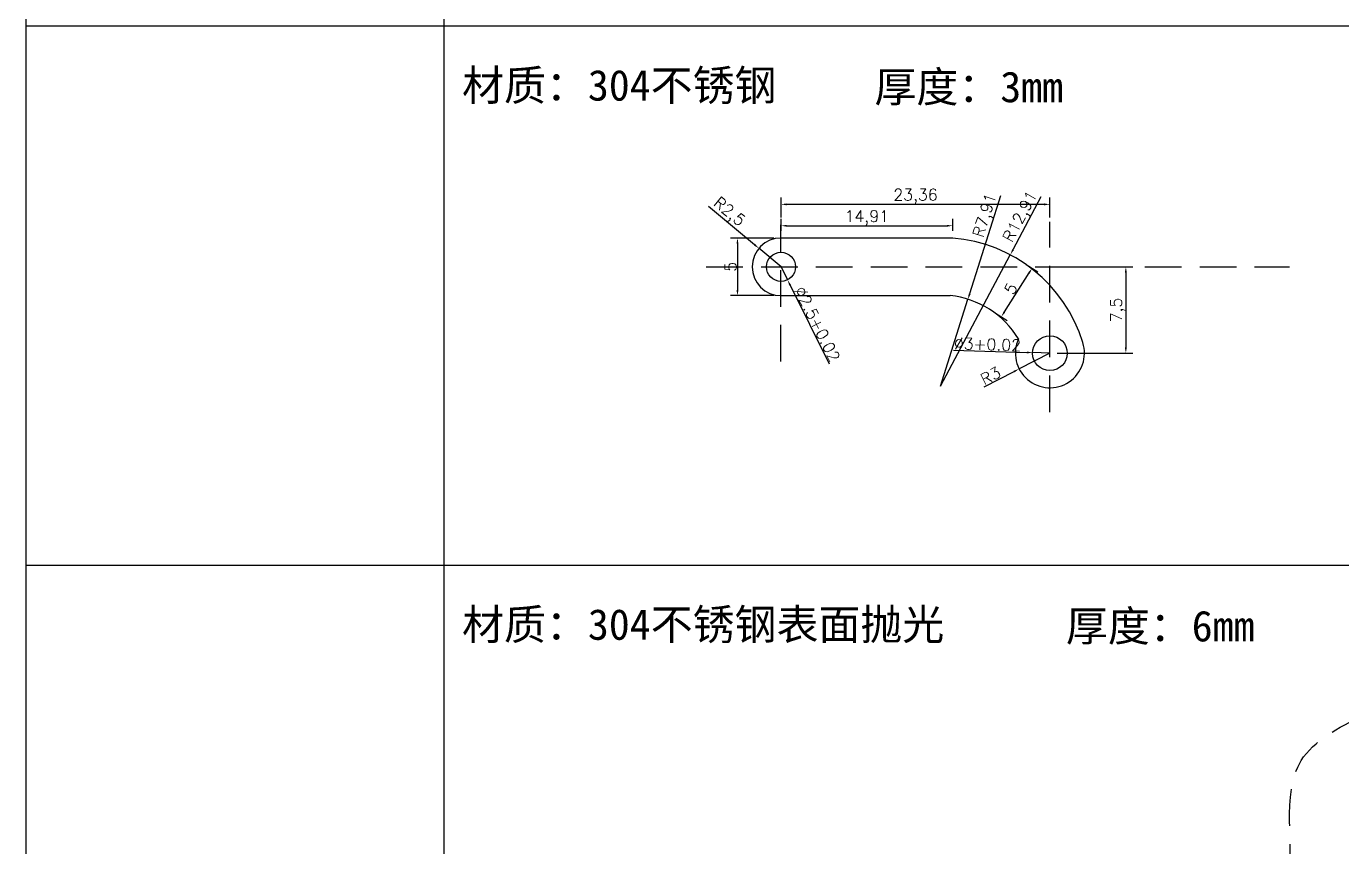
# Model space of a CAD drawing. Header units: millimetres. Extents: x 6817 to 15937, y -5221 to -164.
# Drawn here: x 10127.1 to 10241.4, y -432.8 to -361.6 of the extents above; entities that cross this region are included whole.
import ezdxf

# ---------------------------------------------------------------- set-up
doc = ezdxf.new("R2010")
doc.units = ezdxf.units.MM
doc.linetypes.add('HIDDEN', pattern=[9.525, 6.35, -3.175])
doc.layers.add('图层2', color=108, linetype='Continuous')
doc.styles.get("Standard").update_dxf_attribs({"font": 'txt', "bigfont": 'gbcbig.shx'})
doc.dimstyles.new('ISO-25', dxfattribs={"dimtxt": 1, "dimasz": 0.5, "dimexe": 0.6, "dimexo": 0.625, "dimgap": 0.1, "dimtad": 1, "dimtxsty": 'Standard', "dimcen": 2.5, "dimadec": 0, "dimazin": 0, "dimtfac": 1, "dimtmove": 0, "dimatfit": 3, "dimfxl": 0, "dimarcsym": 0})

# ---------------------------------------------------------------- blocks, each defined once
blk = doc.blocks.new('*D995')
at = {"layer": 'Defpoints', "color": 0, "linetype": 'ByBlock', "transparency": 16777216}
for p in [(10216.04, -377.02), (10192.69, -378.8), (10216.04, -378.8)]:
    blk.add_point(p, dxfattribs=at)
at = {"layer": '图层2', "color": 0, "linetype": 'ByBlock', "lineweight": -2, "transparency": 16777216}
for p, q in [((10192.69, -378.17), (10192.69, -376.42)), ((10216.04, -378.17), (10216.04, -376.42)), ((10193.19, -377.02), (10215.54, -377.02))]:
    blk.add_line(p, q, dxfattribs=at)
at = {"layer": '图层2', "color": 0, "linetype": 'ByBlock', "transparency": 16777216}
for points in [[(10193.19, -376.94), (10193.19, -377.11), (10192.69, -377.02)], [(10215.54, -376.94), (10215.54, -377.11), (10216.04, -377.02)]]:
    blk.add_solid(points, dxfattribs=at)
at = {"layer": '图层2', "color": 0, "linetype": 'ByBlock', "transparency": 16777216, "insert": (10204.37, -376.34), "char_height": 1, "attachment_point": 5}
blk.add_mtext('23,36', dxfattribs=at)
blk = doc.blocks.new('*D996')
at = {"layer": 'Defpoints', "color": 0, "linetype": 'ByBlock', "transparency": 16777216}
for p in [(10216.04, -382.45), (10216.04, -389.95), (10222.64, -389.95)]:
    blk.add_point(p, dxfattribs=at)
at = {"layer": '图层2', "color": 0, "linetype": 'ByBlock', "lineweight": -2, "transparency": 16777216}
for p, q in [((10216.67, -382.45), (10223.24, -382.45)), ((10222.64, -382.95), (10222.64, -389.45)), ((10216.67, -389.95), (10223.24, -389.95))]:
    blk.add_line(p, q, dxfattribs=at)
at = {"layer": '图层2', "color": 0, "linetype": 'ByBlock', "transparency": 16777216}
for points in [[(10222.55, -382.95), (10222.72, -382.95), (10222.64, -382.45)], [(10222.55, -389.45), (10222.72, -389.45), (10222.64, -389.95)]]:
    blk.add_solid(points, dxfattribs=at)
at = {"layer": '图层2', "color": 0, "linetype": 'ByBlock', "transparency": 16777216, "insert": (10221.95, -386.2), "char_height": 1, "attachment_point": 5, "rotation": 90}
blk.add_mtext('7,5', dxfattribs=at)
blk = doc.blocks.new('*D997')
at = {"layer": 'Defpoints', "color": 0, "linetype": 'ByBlock', "transparency": 16777216}
for p in [(10192.69, -379.95), (10188.91, -384.95), (10192.69, -384.95)]:
    blk.add_point(p, dxfattribs=at)
at = {"layer": '图层2', "color": 0, "linetype": 'ByBlock', "lineweight": -2, "transparency": 16777216}
for p, q in [((10192.06, -379.95), (10188.31, -379.95)), ((10188.91, -380.45), (10188.91, -384.45)), ((10192.06, -384.95), (10188.31, -384.95))]:
    blk.add_line(p, q, dxfattribs=at)
at = {"layer": '图层2', "color": 0, "linetype": 'ByBlock', "transparency": 16777216}
for points in [[(10188.82, -380.45), (10188.99, -380.45), (10188.91, -379.95)], [(10188.82, -384.45), (10188.99, -384.45), (10188.91, -384.95)]]:
    blk.add_solid(points, dxfattribs=at)
at = {"layer": '图层2', "color": 0, "linetype": 'ByBlock', "transparency": 16777216, "insert": (10188.31, -382.45), "char_height": 1, "attachment_point": 5, "rotation": 90}
blk.add_mtext('5', dxfattribs=at)
blk = doc.blocks.new('*D998')
at = {"layer": 'Defpoints', "color": 0, "linetype": 'ByBlock', "transparency": 16777216}
for p in [(10213.46, -381.9), (10214.5, -382.56), (10210.78, -386.13)]:
    blk.add_point(p, dxfattribs=at)
at = {"layer": '图层2', "color": 0, "linetype": 'ByBlock', "lineweight": -2, "transparency": 16777216}
for p, q in [((10213.98, -382.24), (10215, -382.88)), ((10212.09, -386.37), (10214.23, -382.98)), ((10211.31, -386.46), (10212.33, -387.11))]:
    blk.add_line(p, q, dxfattribs=at)
at = {"layer": '图层2', "color": 0, "linetype": 'ByBlock', "transparency": 16777216}
for points in [[(10214.16, -382.94), (10214.3, -383.03), (10214.5, -382.56)], [(10212.02, -386.32), (10212.16, -386.41), (10211.82, -386.79)]]:
    blk.add_solid(points, dxfattribs=at)
at = {"layer": '图层2', "color": 0, "linetype": 'ByBlock', "transparency": 16777216, "insert": (10212.65, -384.35), "char_height": 1, "attachment_point": 5, "rotation": 57.7006}
blk.add_mtext('5', dxfattribs=at)
blk = doc.blocks.new('*D999')
at = {"layer": 'Defpoints', "color": 0, "linetype": 'ByBlock', "transparency": 16777216}
for p in [(10207.6, -378.88), (10192.69, -379.95), (10207.6, -379.95)]:
    blk.add_point(p, dxfattribs=at)
at = {"layer": '图层2', "color": 0, "linetype": 'ByBlock', "lineweight": -2, "transparency": 16777216}
for p, q in [((10192.69, -379.32), (10192.69, -378.28)), ((10193.19, -378.88), (10207.1, -378.88)), ((10207.6, -379.32), (10207.6, -378.28))]:
    blk.add_line(p, q, dxfattribs=at)
at = {"layer": '图层2', "color": 0, "linetype": 'ByBlock', "transparency": 16777216}
for points in [[(10193.19, -378.8), (10193.19, -378.96), (10192.69, -378.88)], [(10207.1, -378.8), (10207.1, -378.96), (10207.6, -378.88)]]:
    blk.add_solid(points, dxfattribs=at)
at = {"layer": '图层2', "color": 0, "linetype": 'ByBlock', "transparency": 16777216, "insert": (10200.14, -378.2), "char_height": 1, "attachment_point": 5}
blk.add_mtext('14,91', dxfattribs=at)
blk = doc.blocks.new('*D1000')
at = {"layer": 'Defpoints', "color": 0, "linetype": 'ByBlock', "transparency": 16777216}
for p in [(10190.77, -380.84), (10192.69, -382.45)]:
    blk.add_point(p, dxfattribs=at)
at = {"layer": '图层2', "color": 0, "linetype": 'ByBlock', "lineweight": -2, "transparency": 16777216}
for p, q in [((10186.4, -377.19), (10190.39, -380.52)), ((10192.69, -382.45), (10190.77, -380.84))]:
    blk.add_line(p, q, dxfattribs=at)
at = {"layer": '图层2', "color": 0, "linetype": 'ByBlock', "transparency": 16777216}
blk.add_solid([(10190.44, -380.46), (10190.33, -380.59), (10190.77, -380.84)], dxfattribs=at)
at = {"layer": '图层2', "color": 0, "linetype": 'ByBlock', "transparency": 16777216, "insert": (10188.13, -377.74), "char_height": 1, "attachment_point": 5, "rotation": 320.078}
blk.add_mtext('R2,5', dxfattribs=at)
blk = doc.blocks.new('*D639')
at = {"layer": 'Defpoints', "color": 0, "linetype": 'ByBlock', "transparency": 16777216}
for p in [(10192.69, -382.45), (10193.25, -383.58)]:
    blk.add_point(p, dxfattribs=at)
at = {"layer": '图层2', "color": 0, "linetype": 'ByBlock', "lineweight": -2, "transparency": 16777216}
for p, q in [((10192.69, -382.45), (10193.25, -383.58)), ((10196.91, -390.91), (10193.47, -384.02))]:
    blk.add_line(p, q, dxfattribs=at)
at = {"layer": '图层2', "color": 0, "linetype": 'ByBlock', "transparency": 16777216}
blk.add_solid([(10193.55, -383.99), (10193.4, -384.06), (10193.25, -383.58)], dxfattribs=at)
at = {"layer": '图层2', "color": 0, "linetype": 'ByBlock', "transparency": 16777216, "insert": (10195.84, -387.42), "char_height": 1, "attachment_point": 5, "rotation": 296.4958}
blk.add_mtext('%%C2.5+0.02', dxfattribs=at)
blk = doc.blocks.new('*D1001')
at = {"layer": 'Defpoints', "color": 0, "linetype": 'ByBlock', "transparency": 16777216}
for p in [(10212.6, -381.41), (10206.55, -392.82)]:
    blk.add_point(p, dxfattribs=at)
at = {"layer": '图层2', "color": 0, "linetype": 'ByBlock', "lineweight": -2, "transparency": 16777216}
for p, q in [((10215.26, -376.37), (10212.83, -380.96)), ((10206.55, -392.82), (10212.6, -381.41))]:
    blk.add_line(p, q, dxfattribs=at)
at = {"layer": '图层2', "color": 0, "linetype": 'ByBlock', "transparency": 16777216}
blk.add_solid([(10212.76, -380.93), (10212.91, -381), (10212.6, -381.41)], dxfattribs=at)
at = {"layer": '图层2', "color": 0, "linetype": 'ByBlock', "transparency": 16777216, "insert": (10213.56, -378.13), "char_height": 1, "attachment_point": 5, "rotation": 62.1}
blk.add_mtext('R12,91', dxfattribs=at)
blk = doc.blocks.new('*D1002')
at = {"layer": 'Defpoints', "color": 0, "linetype": 'ByBlock', "transparency": 16777216}
for p in [(10208.92, -385.27), (10206.55, -392.82)]:
    blk.add_point(p, dxfattribs=at)
at = {"layer": '图层2', "color": 0, "linetype": 'ByBlock', "lineweight": -2, "transparency": 16777216}
for p, q in [((10211.74, -376.29), (10209.07, -384.79)), ((10206.55, -392.82), (10208.92, -385.27))]:
    blk.add_line(p, q, dxfattribs=at)
at = {"layer": '图层2', "color": 0, "linetype": 'ByBlock', "transparency": 16777216}
blk.add_solid([(10208.99, -384.77), (10209.15, -384.82), (10208.92, -385.27)], dxfattribs=at)
at = {"layer": '图层2', "color": 0, "linetype": 'ByBlock', "transparency": 16777216, "insert": (10210.49, -378.01), "char_height": 1, "attachment_point": 5, "rotation": 72.5763}
blk.add_mtext('R7,91', dxfattribs=at)
blk = doc.blocks.new('*D640')
at = {"layer": 'Defpoints', "color": 0, "linetype": 'ByBlock', "transparency": 16777216}
for p in [(10216.04, -389.95), (10213.37, -391.31)]:
    blk.add_point(p, dxfattribs=at)
at = {"layer": '图层2', "color": 0, "linetype": 'ByBlock', "lineweight": -2, "transparency": 16777216}
for p, q in [((10216.04, -389.95), (10213.37, -391.31)), ((10210.33, -392.87), (10212.93, -391.54))]:
    blk.add_line(p, q, dxfattribs=at)
at = {"layer": '图层2', "color": 0, "linetype": 'ByBlock', "transparency": 16777216}
blk.add_solid([(10212.89, -391.47), (10212.97, -391.61), (10213.37, -391.31)], dxfattribs=at)
at = {"layer": '图层2', "color": 0, "linetype": 'ByBlock', "transparency": 16777216, "insert": (10210.89, -391.91), "char_height": 1, "attachment_point": 5, "rotation": 27.0655}
blk.add_mtext('R3', dxfattribs=at)
blk = doc.blocks.new('*D641')
at = {"layer": 'Defpoints', "color": 0, "linetype": 'ByBlock', "transparency": 16777216}
for p in [(10214.54, -389.9), (10216.04, -389.95)]:
    blk.add_point(p, dxfattribs=at)
at = {"layer": '图层2', "color": 0, "linetype": 'ByBlock', "lineweight": -2, "transparency": 16777216}
for p, q in [((10207.67, -389.69), (10214.04, -389.89)), ((10216.04, -389.95), (10214.54, -389.9))]:
    blk.add_line(p, q, dxfattribs=at)
at = {"layer": '图层2', "color": 0, "linetype": 'ByBlock', "transparency": 16777216}
blk.add_solid([(10214.04, -389.8), (10214.03, -389.97), (10214.54, -389.9)], dxfattribs=at)
at = {"layer": '图层2', "color": 0, "linetype": 'ByBlock', "transparency": 16777216, "insert": (10210.62, -389.18), "char_height": 1, "attachment_point": 5, "rotation": 358.2452}
blk.add_mtext('%%C3+0.02', dxfattribs=at)

msp = doc.modelspace()

# ---------------------------------------------------------------- linework, layer by layer
at = {"layer": '图层2', "color": 2, "linetype": 'ByBlock'}
for p, q in [((10127.143, -361.56), (10127.143, -164.27)), ((10163.41, -164.27), (10163.41, -361.56)), ((10422.848, -361.56), (10127.143, -361.56)), ((10127.143, -552.959), (10127.143, -361.56)), ((10422.848, -361.56), (10127.143, -361.56)), ((10163.41, -361.56), (10163.41, -552.959)), ((10422.848, -408.384), (10127.143, -408.384))]:
    msp.add_line(p, q, dxfattribs=at)
at = {"layer": '图层2', "color": 3, "linetype": 'HIDDEN', "ltscale": 0.5}
for p, q in [((10192.687, -390.671), (10192.687, -378.796)), ((10216.044, -395.058), (10216.044, -378.542)), ((10186.199, -382.448), (10236.858, -382.448))]:
    msp.add_line(p, q, dxfattribs=at)
at = {"layer": '图层2', "color": 6, "linetype": 'ByBlock'}
for p, q in [((10207.601, -379.948), (10192.687, -379.948)), ((10192.687, -384.948), (10207.373, -384.948))]:
    msp.add_line(p, q, dxfattribs=at)
at = {"layer": '图层2', "color": 1, "linetype": 'ByBlock'}
for centre, radius in [((10192.687, -382.448), 1.26), ((10216.044, -389.948), 1.51)]:
    msp.add_circle(centre, radius, dxfattribs=at)
at = {"layer": '图层2', "color": 6, "linetype": 'ByBlock'}
for centre, radius, start, end in [((10192.687, -382.448), 2.5, 90, 270), ((10206.554, -392.82), 12.915, 17.06088, 85.35267), ((10206.554, -392.82), 7.915, 31.33876, 84.06252), ((10216.044, -389.948), 3, 155.49917, 17.79214)]:
    msp.add_arc(centre, radius, start, end, dxfattribs=at)
at = {"layer": '图层2', "color": 3, "linetype": 'HIDDEN', "ltscale": 0.5}
msp.add_spline([(10223.364, -448.04), (10236.671, -436.553), (10237.867, -425.323), (10243.247, -421.38)], degree=3, dxfattribs=at)

# ---------------------------------------------------------------- texts
at = {"color": 2, "char_height": 2.67108, "attachment_point": 1}
for s, insert, width in [('{\\fSimSun|b0|i0|c134|p2;材质：304不锈钢}', (10164.987, -365.344), 31.32319), ('{\\fSimSun|b0|i0|c134|p2;厚度：3mm}', (10200.801, -365.482), 31.32319), ('{\\fSimSun|b0|i0|c134|p2;材质：304不锈钢表面抛光}', (10164.987, -412.168), 45.10623), ('{\\fSimSun|b0|i0|c134|p2;厚度：6mm}', (10217.429, -412.306), 31.32319)]:
    msp.add_mtext(s, dxfattribs=dict(at, insert=insert, width=width))

# ---------------------------------------------------------------- dimensions: what is measured, and where the dimension line sits
at = {"layer": '图层2', "color": 2, "linetype": 'ByBlock'}
for base, p1, p2, picture, middle in [((10216.044, -377.022), (10192.687, -378.796), (10216.044, -378.796), '*D995', (10204.366, -376.339)), ((10207.601, -378.879), (10192.687, -379.948), (10207.601, -379.948), '*D999', (10200.144, -378.195))]:
    dim = msp.add_linear_dim(base=base, p1=p1, p2=p2, dimstyle='ISO-25', dxfattribs=at)
    dim.commit()
    dim.dimension.update_dxf_attribs({"geometry": picture, "text_midpoint": middle})
for center, mpoint, picture, middle in [((10192.687, -382.448), (10190.769, -380.844), '*D1000', (10187.692, -378.268)), ((10206.554, -392.82), (10208.924, -385.269), '*D1002', (10211.139, -378.212)), ((10216.044, -389.948), (10213.373, -391.313), '*D640', (10211.162, -392.443))]:
    dim = msp.add_radius_dim(center=center, mpoint=mpoint, dimstyle='ISO-25', dxfattribs=at)
    dim.commit()
    dim.dimension.update_dxf_attribs({"geometry": picture, "text_midpoint": middle, "dimtype": 164})
dim = msp.add_radius_dim(center=(10206.554, -392.82), mpoint=(10212.598, -381.407), dimstyle='ISO-25', dxfattribs=at)
dim.commit()
dim.dimension.update_dxf_attribs({"geometry": '*D1001', "text_midpoint": (10213.561, -378.126)})
for base, p1, p2, picture, middle in [((10188.908, -384.948), (10192.687, -379.948), (10192.687, -384.948), '*D997', (10188.308, -382.448)), ((10222.636, -389.948), (10216.044, -382.448), (10216.044, -389.948), '*D996', (10221.953, -386.198))]:
    dim = msp.add_linear_dim(base=base, p1=p1, p2=p2, angle=90, dimstyle='ISO-25', dxfattribs=at)
    dim.commit()
    dim.dimension.update_dxf_attribs({"geometry": picture, "text_midpoint": middle})
for center, mpoint, text, picture, middle in [((10192.687, -382.448), (10193.249, -383.576), '%%C2.5+0.02', '*D639', (10195.838, -387.425)), ((10216.044, -389.948), (10214.535, -389.902), '%%C3+0.02', '*D641', (10210.622, -389.182))]:
    dim = msp.add_radius_dim(center=center, mpoint=mpoint, text=text, dimstyle='ISO-25', dxfattribs=at)
    dim.commit()
    dim.dimension.update_dxf_attribs({"geometry": picture, "text_midpoint": middle})
dim = msp.add_aligned_dim(p1=(10210.784, -386.13), p2=(10213.455, -381.904), distance=-1.23, dimstyle='ISO-25', dxfattribs=at)
dim.commit()
dim.dimension.update_dxf_attribs({"geometry": '*D998', "text_midpoint": (10212.652, -384.354)})

doc.saveas('drawing.dxf')
